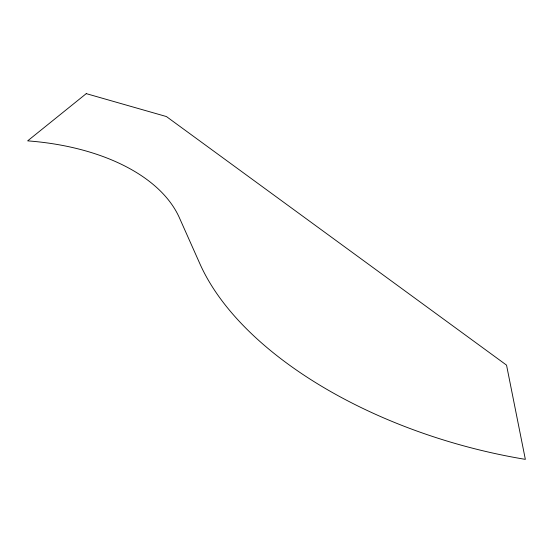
<?xml version="1.0" encoding="UTF-8"?>
<svg xmlns="http://www.w3.org/2000/svg" width="553" height="553" viewBox="0 0 553 553"><rect width="100%" height="100%" fill="white"/><g stroke="black" fill="none" stroke-linecap="round" stroke-linejoin="round"><path stroke-width="0.83" d="M86.254 93.637L27.65 140.863A200.829 115.065 -4.3 0 1 179.449 217.889L200.02 264.051A335.173 181.059 14.7 0 0 525.35 459.363L506.541 365.132L166.418 116.552L86.254 93.637"/></g></svg>
